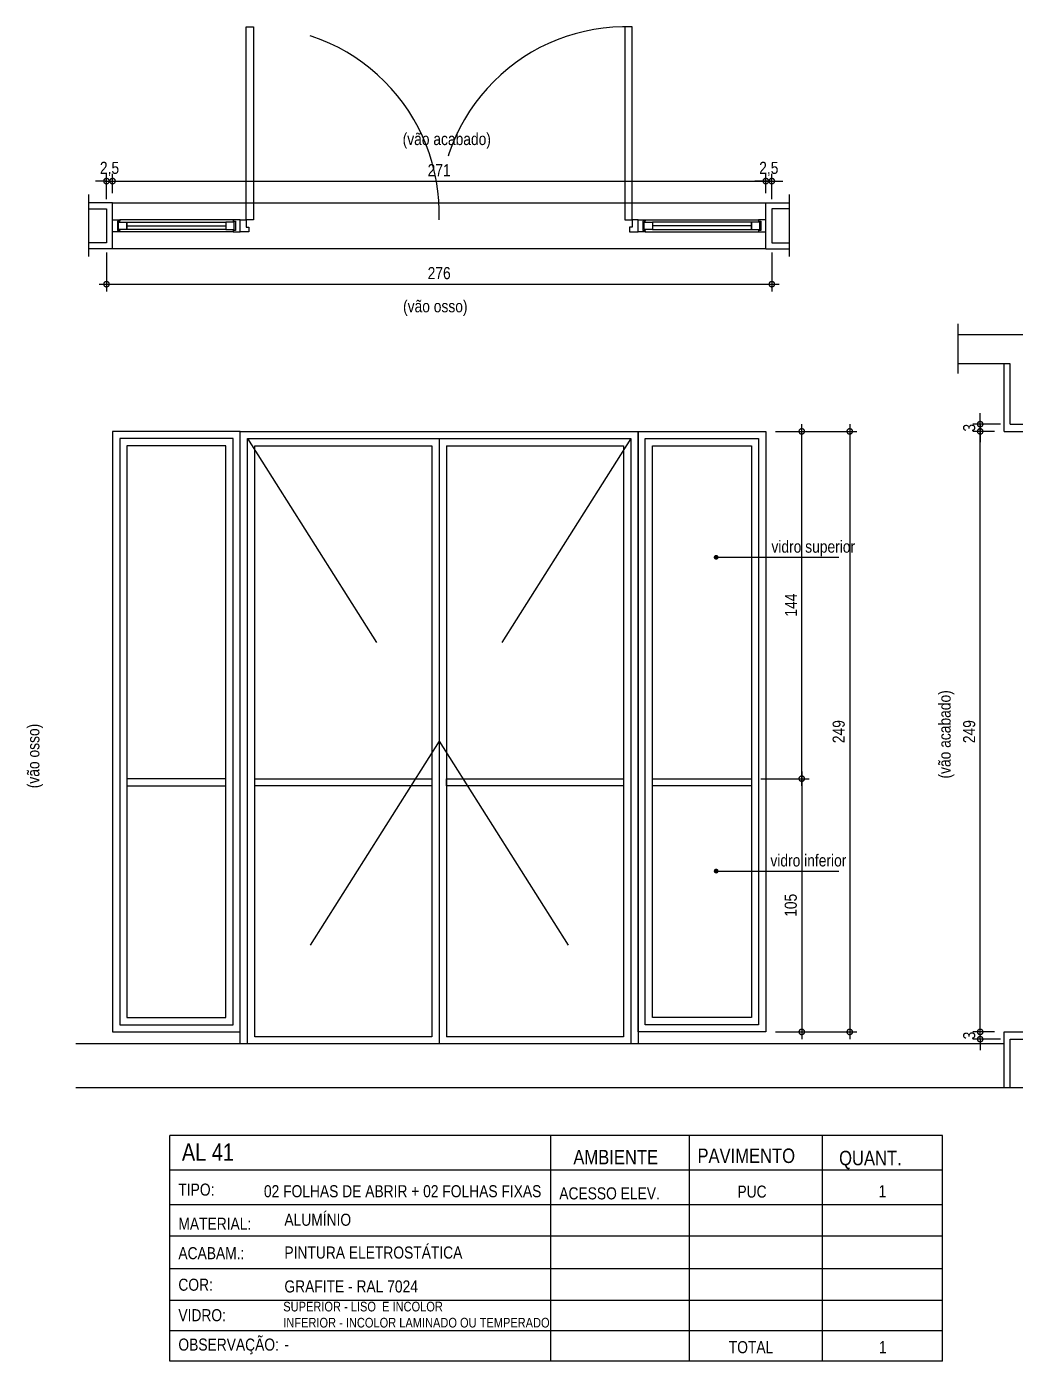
# Model space of a CAD drawing. Header units: metres. Extents: x -0.2 to 51.6, y -20.8 to 5.5.
# Drawn here: x 28.57 to 32.67, y -20.82 to -15.28 of the extents above; entities that cross this region are included whole.
import ezdxf

# ---------------------------------------------------------------- set-up
doc = ezdxf.new("R2010")
doc.units = ezdxf.units.M
doc.linetypes.add('DASHEDX2', pattern=[1.5, 1, -0.5])
for name, color, linetype in [('ARQ-ALV ACAB', 4, 'Continuous'), ('ARQ-ALV OSSO', 5, 'Continuous'), ('ARQ-AUX', 7, 'Continuous'), ('ARQ-AUX1', 1, 'Continuous'), ('ARQ-CAX', 1, 'Continuous'), ('ARQ-CAX @ 1', 1, 'Continuous'), ('ARQ-DIM', 2, 'Continuous'), ('ARQ-ENCH', 1, 'Continuous'), ('ARQ-EST', 2, 'Continuous'), ('ARQ-PRJ', 7, 'DASHEDX2'), ('ARQ-SIM', 1, 'Continuous'), ('ARQ-TXT', 2, 'Continuous'), ('ARQ-TXT01', 2, 'Continuous')]:
    doc.layers.add(name, color=color, linetype=linetype)
doc.styles.add('Adesa', font='ARIALN.TTF')
doc.styles.add('ROMANS', font='romans', dxfattribs={"height": 0.2})
doc.dimstyles.new('1-25ARQ', dxfattribs={"dimscale": 0.25, "dimtxt": 0.2, "dimasz": 0.08, "dimexe": 0.16, "dimexo": 0.1, "dimgap": 0.1, "dimtad": 1, "dimzin": 4, "dimdsep": 46, "dimtxsty": 'ROMANS', "dimblk": 'DOT', "dimcen": 0.1, "dimclrd": 1, "dimclre": 1, "dimclrt": 3, "dimadec": 0, "dimazin": 0, "dimtfac": 1, "dimtix": 1, "dimtmove": 2, "dimatfit": 3, "dimldrblk": 'DOT', "dimfxl": 1, "dimtolj": 1, "dimtzin": 4, "dimlwd": -1, "dimlwe": -1, "dimarcsym": 0})
doc.dimstyles.new('ADESA 1-0025', dxfattribs={"dimtxt": 0.05, "dimasz": 0.045, "dimexe": 0.03, "dimexo": 0.04, "dimgap": 0.02, "dimtad": 1, "dimtoh": 1, "dimdec": 0, "dimlfac": 100, "dimzin": 4, "dimtxsty": 'Adesa', "dimblk": 'DOTSMALL', "dimcen": 1, "dimdle": 0.03, "dimclrd": 1, "dimclre": 1, "dimclrt": 256, "dimazin": 1, "dimtm": 1e-09, "dimtfac": 1, "dimtdec": 0, "dimtix": 1, "dimtmove": 2, "dimatfit": 0, "dimldrblk": 'DOTSMALL', "dimfxl": 0.8, "dimtvp": 2, "dimtolj": 1, "dimtzin": 0, "dimarcsym": 0})

# ---------------------------------------------------------------- blocks, each defined once
blk = doc.blocks.new('_DotSmall')
at = {"color": 0, "linetype": 'ByBlock', "const_width": 0.5}
blk.add_lwpolyline([(-0.0625, 0, 1), (0.0625, 0, 1)], format="xyb", close=True, dxfattribs=at)
blk = doc.blocks.new('*D648')
at = {"layer": 'ARQ-DIM', "color": 1, "lineweight": -2, "transparency": 16777216}
for p, q in [((31.6363, -15.9224), (31.5913, -15.9224)), ((31.6363, -15.973), (31.6363, -15.8924)), ((31.6613, -15.9224), (31.6363, -15.9224)), ((31.6613, -15.998), (31.6613, -15.8924)), ((31.6613, -15.9224), (31.7063, -15.9224))]:
    blk.add_line(p, q, dxfattribs=at)
at = {"layer": 'Defpoints', "color": 0, "transparency": 16777216}
for p in [(31.6363, -15.9224), (31.6363, -16.013), (31.6613, -16.038)]:
    blk.add_point(p, dxfattribs=at)
at = {"layer": 'ARQ-DIM', "color": 1, "lineweight": -2, "transparency": 16777216, "xscale": 0.045, "yscale": 0.045, "zscale": 0.045}
blk.add_blockref('_DotSmall', (31.6363, -15.9224), dxfattribs=at)
at = {"layer": 'ARQ-DIM', "color": 1, "lineweight": -2, "transparency": 16777216, "xscale": 0.045, "yscale": 0.045, "zscale": 0.045, "rotation": 180}
blk.add_blockref('_DotSmall', (31.6613, -15.9224), dxfattribs=at)
at = {"layer": 'ARQ-DIM', "transparency": 16777216, "insert": (31.6488, -15.8723), "char_height": 0.05, "attachment_point": 5, "style": 'Adesa'}
blk.add_mtext('\\A1;2,5', dxfattribs=at)
blk = doc.blocks.new('*D649')
at = {"layer": 'ARQ-DIM', "color": 1, "lineweight": -2, "transparency": 16777216}
for p, q in [((28.9014, -15.9224), (28.8564, -15.9224)), ((28.9014, -15.998), (28.9014, -15.8924)), ((28.9014, -15.9224), (28.9264, -15.9224)), ((28.9264, -15.973), (28.9264, -15.8924)), ((28.9264, -15.9224), (28.9714, -15.9224))]:
    blk.add_line(p, q, dxfattribs=at)
at = {"layer": 'Defpoints', "color": 0, "transparency": 16777216}
for p in [(28.9264, -15.9224), (28.9014, -16.038), (28.9264, -16.013)]:
    blk.add_point(p, dxfattribs=at)
at = {"layer": 'ARQ-DIM', "color": 1, "lineweight": -2, "transparency": 16777216, "xscale": 0.045, "yscale": 0.045, "zscale": 0.045}
blk.add_blockref('_DotSmall', (28.9014, -15.9224), dxfattribs=at)
at = {"layer": 'ARQ-DIM', "color": 1, "lineweight": -2, "transparency": 16777216, "xscale": 0.045, "yscale": 0.045, "zscale": 0.045, "rotation": 180}
blk.add_blockref('_DotSmall', (28.9264, -15.9224), dxfattribs=at)
at = {"layer": 'ARQ-DIM', "transparency": 16777216, "insert": (28.9139, -15.8723), "char_height": 0.05, "attachment_point": 5, "style": 'Adesa'}
blk.add_mtext('\\A1;2,5', dxfattribs=at)
blk = doc.blocks.new('*D645')
at = {"layer": 'ARQ-DIM', "color": 1, "lineweight": -2, "transparency": 16777216}
for p, q in [((28.9014, -16.218), (28.9014, -16.3799)), ((31.6613, -16.218), (31.6613, -16.3799)), ((28.8714, -16.3499), (31.6913, -16.3499))]:
    blk.add_line(p, q, dxfattribs=at)
at = {"layer": 'Defpoints', "color": 0, "transparency": 16777216}
for p in [(28.9014, -16.178), (31.6613, -16.178), (31.6613, -16.3499)]:
    blk.add_point(p, dxfattribs=at)
at = {"layer": 'ARQ-DIM', "color": 1, "lineweight": -2, "transparency": 16777216, "xscale": 0.045, "yscale": 0.045, "zscale": 0.045, "rotation": 180}
blk.add_blockref('_DotSmall', (28.9014, -16.3499), dxfattribs=at)
at = {"layer": 'ARQ-DIM', "color": 1, "lineweight": -2, "transparency": 16777216, "xscale": 0.045, "yscale": 0.045, "zscale": 0.045}
blk.add_blockref('_DotSmall', (31.6613, -16.3499), dxfattribs=at)
at = {"layer": 'ARQ-DIM', "transparency": 16777216, "insert": (30.2814, -16.3044), "char_height": 0.05, "attachment_point": 5, "style": 'Adesa'}
blk.add_mtext('\\A1;276', dxfattribs=at)
blk = doc.blocks.new('*D646')
at = {"layer": 'ARQ-DIM', "color": 1, "lineweight": -2, "transparency": 16777216}
for p, q in [((28.8964, -15.9224), (31.6663, -15.9224)), ((28.9264, -15.973), (28.9264, -15.8924)), ((31.6363, -15.9052), (31.6363, -15.8924))]:
    blk.add_line(p, q, dxfattribs=at)
at = {"layer": 'Defpoints', "color": 0, "transparency": 16777216}
for p in [(31.6363, -15.9224), (31.6363, -15.9452), (28.9264, -16.013)]:
    blk.add_point(p, dxfattribs=at)
at = {"layer": 'ARQ-DIM', "color": 1, "lineweight": -2, "transparency": 16777216, "xscale": 0.045, "yscale": 0.045, "zscale": 0.045, "rotation": 180}
blk.add_blockref('_DotSmall', (28.9264, -15.9224), dxfattribs=at)
at = {"layer": 'ARQ-DIM', "color": 1, "lineweight": -2, "transparency": 16777216, "xscale": 0.045, "yscale": 0.045, "zscale": 0.045}
blk.add_blockref('_DotSmall', (31.6363, -15.9224), dxfattribs=at)
at = {"layer": 'ARQ-DIM', "transparency": 16777216, "insert": (30.2814, -15.8773), "char_height": 0.05, "attachment_point": 5, "style": 'Adesa'}
blk.add_mtext('\\A1;271', dxfattribs=at)
blk = doc.blocks.new('*D652')
at = {"layer": 'ARQ-DIM', "color": 1, "lineweight": -2, "transparency": 16777216}
for p, q in [((32.5256, -19.4803), (32.5256, -16.9303)), ((32.5847, -16.9603), (32.4956, -16.9603)), ((32.5847, -19.4503), (32.4956, -19.4503))]:
    blk.add_line(p, q, dxfattribs=at)
at = {"layer": 'Defpoints', "color": 0, "transparency": 16777216}
for p in [(32.5256, -16.9603), (32.6247, -16.9603), (32.6247, -19.4503)]:
    blk.add_point(p, dxfattribs=at)
at = {"layer": 'ARQ-DIM', "color": 1, "lineweight": -2, "transparency": 16777216, "xscale": 0.045, "yscale": 0.045, "zscale": 0.045}
for p, rotation in [((32.5256, -16.9603), 90), ((32.5256, -19.4503), 270)]:
    blk.add_blockref('_DotSmall', p, dxfattribs=dict(at, rotation=rotation))
at = {"layer": 'ARQ-DIM', "transparency": 16777216, "insert": (32.4801, -18.2053), "char_height": 0.05, "attachment_point": 5, "rotation": 90, "style": 'Adesa'}
blk.add_mtext('\\A1;249', dxfattribs=at)
blk = doc.blocks.new('*D653')
at = {"layer": 'ARQ-DIM', "color": 1, "lineweight": -2, "transparency": 16777216}
for p, q in [((32.6097, -16.9303), (32.4956, -16.9303)), ((32.5256, -16.9303), (32.5256, -16.8853)), ((32.5256, -16.9303), (32.5256, -16.9603)), ((32.5847, -16.9603), (32.4956, -16.9603)), ((32.5256, -16.9603), (32.5256, -17.0053))]:
    blk.add_line(p, q, dxfattribs=at)
at = {"layer": 'Defpoints', "color": 0, "transparency": 16777216}
for p in [(32.6497, -16.9303), (32.5256, -16.9603), (32.6247, -16.9603)]:
    blk.add_point(p, dxfattribs=at)
at = {"layer": 'ARQ-DIM', "color": 1, "lineweight": -2, "transparency": 16777216, "xscale": 0.045, "yscale": 0.045, "zscale": 0.045}
for p, rotation in [((32.5256, -16.9303), 270), ((32.5256, -16.9603), 90)]:
    blk.add_blockref('_DotSmall', p, dxfattribs=dict(at, rotation=rotation))
at = {"layer": 'ARQ-DIM', "transparency": 16777216, "insert": (32.4801, -16.9453), "char_height": 0.05, "attachment_point": 5, "rotation": 90, "style": 'Adesa'}
blk.add_mtext('\\A1;3', dxfattribs=at)
blk = doc.blocks.new('*D654')
at = {"layer": 'ARQ-DIM', "color": 1, "lineweight": -2, "transparency": 16777216}
for p, q in [((32.5256, -19.4503), (32.5256, -19.4053)), ((32.5847, -19.4503), (32.4956, -19.4503)), ((32.5256, -19.4803), (32.5256, -19.4503)), ((32.6097, -19.4803), (32.4956, -19.4803)), ((32.5256, -19.4803), (32.5256, -19.5253))]:
    blk.add_line(p, q, dxfattribs=at)
at = {"layer": 'Defpoints', "color": 0, "transparency": 16777216}
for p in [(32.5256, -19.4503), (32.6247, -19.4503), (32.6497, -19.4803)]:
    blk.add_point(p, dxfattribs=at)
at = {"layer": 'ARQ-DIM', "color": 1, "lineweight": -2, "transparency": 16777216, "xscale": 0.045, "yscale": 0.045, "zscale": 0.045}
for p, rotation in [((32.5256, -19.4503), 270), ((32.5256, -19.4803), 90)]:
    blk.add_blockref('_DotSmall', p, dxfattribs=dict(at, rotation=rotation))
at = {"layer": 'ARQ-DIM', "transparency": 16777216, "insert": (32.4801, -19.4653), "char_height": 0.05, "attachment_point": 5, "rotation": 90, "style": 'Adesa'}
blk.add_mtext('\\A1;3', dxfattribs=at)
blk = doc.blocks.new('*U620')
at = {"color": 0, "linetype": 'ByBlock', "ltscale": 0.5}
for points in [[(0.02, -0.045), (0.02, -0.045), (0.02, -0.045), (0.02, -0.045), (0.02, -0.045), (0.02, -0.045), (0.02, -0.045), (0.02, -0.045), (0.02, -0.045), (0.03, -0.045), (0.03, -0.05), (0, -0.05), (0, 0), (0.03, 0), (0.03, -0.005), (0.02, -0.005), (0.02, -0.045)], [(0.51, -0.045), (0.51, -0.045), (0.51, -0.045), (0.51, -0.045), (0.51, -0.045), (0.51, -0.045), (0.51, -0.045), (0.51, -0.045), (0.51, -0.045), (0.5, -0.045), (0.5, -0.05), (0.53, -0.05), (0.53, 0), (0.5, 0), (0.5, -0.005), (0.51, -0.005), (0.51, -0.045)], [(0.025, -0.01), (0.06, -0.01), (0.06, -0.04), (0.025, -0.04)], [(0.505, -0.01), (0.47, -0.01), (0.47, -0.04), (0.505, -0.04)]]:
    blk.add_lwpolyline(points, close=True, dxfattribs=at)
at = {"color": 8, "linetype": 'ByBlock', "ltscale": 0.5}
for points in [[(0.5, 0), (0.03, 0)], [(0.5, -0.05), (0.03, -0.05)]]:
    blk.add_lwpolyline(points, dxfattribs=at)
at = {"color": 7, "linetype": 'ByBlock', "ltscale": 0.5}
blk.add_lwpolyline([(0.47, -0.01), (0.47, -0.04), (0.06, -0.04), (0.06, -0.01)], close=True, dxfattribs=at)
blk.add_lwpolyline([(0.06, -0.025), (0.47, -0.025)], dxfattribs=at)
blk = doc.blocks.new('*U599')
for points in [[(0.025, 0), (0.025, 0.8), (0.055, 0.8), (0.055, 0)], [(1.625, 0), (1.625, 0.8002), (1.595, 0.8002), (1.595, 0)], [(0, 0), (0.025, 0), (0.025, -0.03), (0.035, -0.03), (0.035, -0.05), (0, -0.05), (0, 0)], [(1.65, 0), (1.625, 0), (1.625, -0.03), (1.615, -0.03), (1.615, -0.05), (1.65, -0.05), (1.65, 0)]]:
    blk.add_lwpolyline(points, close=True)
at = {"layer": 'ARQ-PRJ'}
for centre, start, end in [((0.0505, 0.0258), 358.0926, 91.8822), ((1.5995, 0.0258), 88.1178, 181.9074)]:
    blk.add_arc(centre, 0.775, start, end, dxfattribs=at)
blk = doc.blocks.new('*D656')
at = {"layer": 'ARQ-DIM', "color": 1, "lineweight": -2, "transparency": 16777216}
for p, q in [((31.9845, -16.9303), (31.9845, -19.4803)), ((31.6763, -16.9603), (32.0145, -16.9603)), ((31.6763, -19.4503), (32.0145, -19.4503))]:
    blk.add_line(p, q, dxfattribs=at)
at = {"layer": 'Defpoints', "color": 0, "transparency": 16777216}
for p in [(31.6363, -16.9603), (31.6363, -19.4503), (31.9845, -19.4503)]:
    blk.add_point(p, dxfattribs=at)
at = {"layer": 'ARQ-DIM', "color": 1, "lineweight": -2, "transparency": 16777216, "xscale": 0.045, "yscale": 0.045, "zscale": 0.045}
for p, rotation in [((31.9845, -16.9603), 90), ((31.9845, -19.4503), 270)]:
    blk.add_blockref('_DotSmall', p, dxfattribs=dict(at, rotation=rotation))
at = {"layer": 'ARQ-DIM', "transparency": 16777216, "insert": (31.9389, -18.2053), "char_height": 0.05, "attachment_point": 5, "rotation": 90, "style": 'Adesa'}
blk.add_mtext('\\A1;249', dxfattribs=at)
blk = doc.blocks.new('*D657')
at = {"layer": 'ARQ-DIM', "color": 1, "lineweight": -2, "transparency": 16777216}
for p, q in [((31.7855, -18.3703), (31.7855, -19.4803)), ((31.6163, -18.4003), (31.8155, -18.4003)), ((31.6763, -19.4503), (31.8155, -19.4503))]:
    blk.add_line(p, q, dxfattribs=at)
at = {"layer": 'Defpoints', "color": 0, "transparency": 16777216}
for p in [(31.5763, -18.4003), (31.6363, -19.4503), (31.7855, -19.4503)]:
    blk.add_point(p, dxfattribs=at)
at = {"layer": 'ARQ-DIM', "color": 1, "lineweight": -2, "transparency": 16777216, "xscale": 0.045, "yscale": 0.045, "zscale": 0.045}
for p, rotation in [((31.7855, -18.4003), 90), ((31.7855, -19.4503), 270)]:
    blk.add_blockref('_DotSmall', p, dxfattribs=dict(at, rotation=rotation))
at = {"layer": 'ARQ-DIM', "transparency": 16777216, "insert": (31.74, -18.9253), "char_height": 0.05, "attachment_point": 5, "rotation": 90, "style": 'Adesa'}
blk.add_mtext('\\A1;105', dxfattribs=at)
blk = doc.blocks.new('*D655')
at = {"layer": 'ARQ-DIM', "color": 1, "lineweight": -2, "transparency": 16777216}
for p, q in [((31.7855, -18.4303), (31.7855, -16.9303)), ((31.6763, -16.9603), (31.8155, -16.9603)), ((31.6163, -18.4003), (31.8155, -18.4003))]:
    blk.add_line(p, q, dxfattribs=at)
at = {"layer": 'Defpoints', "color": 0, "transparency": 16777216}
for p in [(31.6363, -16.9603), (31.7855, -16.9603), (31.5763, -18.4003)]:
    blk.add_point(p, dxfattribs=at)
at = {"layer": 'ARQ-DIM', "color": 1, "lineweight": -2, "transparency": 16777216, "xscale": 0.045, "yscale": 0.045, "zscale": 0.045}
for p, rotation in [((31.7855, -16.9603), 90), ((31.7855, -18.4003), 270)]:
    blk.add_blockref('_DotSmall', p, dxfattribs=dict(at, rotation=rotation))
at = {"layer": 'ARQ-DIM', "transparency": 16777216, "insert": (31.7404, -17.6803), "char_height": 0.05, "attachment_point": 5, "rotation": 90, "style": 'Adesa'}
blk.add_mtext('\\A1;144', dxfattribs=at)
blk = doc.blocks.new('_Dot')
at = {"color": 0, "linetype": 'ByBlock', "lineweight": -2}
blk.add_line((-0.5, 0), (-1, 0), dxfattribs=at)
at = {"color": 0, "linetype": 'ByBlock', "const_width": 0.5}
blk.add_lwpolyline([(-0.25, 0, 1), (0.25, 0, 1)], format="xyb", close=True, dxfattribs=at)
blk = doc.blocks.new('ALUMINIO')
at = {"layer": 'ARQ-ALV ACAB'}
for p, q in [((32.6247, -16.9603), (32.6247, -16.6803)), ((32.6247, -16.9603), (32.8147, -16.9603)), ((32.6247, -19.6803), (32.6247, -19.4503)), ((32.6247, -19.4503), (32.8147, -19.4503)), ((32.6247, -19.5003), (28.774, -19.5003))]:
    blk.add_line(p, q, dxfattribs=at)
at = {"layer": 'ARQ-ALV ACAB', "elevation": 0}
for points in [[(28.9264, -16.013), (28.8278, -16.013)], [(28.9264, -16.203), (28.9264, -16.013)], [(28.9264, -16.203), (28.9264, -16.013)], [(31.6363, -16.203), (31.6363, -16.013)], [(31.6363, -16.013), (31.7349, -16.013)], [(28.9264, -16.203), (28.8278, -16.203)], [(31.6363, -16.203), (31.7349, -16.203)]]:
    blk.add_lwpolyline(points, dxfattribs=at)
at = {"layer": 'ARQ-ALV OSSO'}
for p, q in [((32.6497, -19.6803), (32.6497, -19.4803)), ((32.6497, -19.4803), (32.7897, -19.4803))]:
    blk.add_line(p, q, dxfattribs=at)
at = {"layer": 'ARQ-ALV OSSO', "elevation": 0}
for points in [[(28.8278, -16.038), (28.9014, -16.038), (28.9014, -16.178), (28.8278, -16.178)], [(31.7349, -16.038), (31.6613, -16.038), (31.6613, -16.178), (31.7349, -16.178)]]:
    blk.add_lwpolyline(points, dxfattribs=at)
at = {"layer": 'ARQ-AUX'}
for points in [[(28.8278, -16.2347), (28.8278, -15.9783)], [(31.7349, -16.2347), (31.7349, -15.9783)]]:
    blk.add_lwpolyline(points, dxfattribs=at)
at = {"layer": 'ARQ-AUX1', "elevation": 0}
for points in [[(28.9264, -16.013), (31.6363, -16.013)], [(31.6363, -16.203), (28.9264, -16.203)]]:
    blk.add_lwpolyline(points, dxfattribs=at)
at = {"layer": 'ARQ-CAX', "elevation": 0}
for points in [[(29.4564, -16.9603), (28.9264, -16.9603), (28.9264, -19.4503), (29.4564, -19.4503)], [(29.4564, -16.9603), (31.1064, -16.9603), (31.1064, -19.5003), (29.4564, -19.5003)], [(31.1064, -16.9603), (31.6363, -16.9603), (31.6363, -19.4503), (31.1064, -19.4503)], [(29.4264, -16.9903), (28.9564, -16.9903), (28.9564, -19.4203), (29.4264, -19.4203)], [(29.3964, -17.0203), (28.9864, -17.0203), (28.9864, -19.3903), (29.3964, -19.3903)], [(29.4864, -16.9903), (31.0764, -16.9903), (31.0764, -19.5003), (29.4864, -19.5003)], [(31.1364, -16.9903), (31.6063, -16.9903), (31.6063, -19.4203), (31.1364, -19.4203)], [(31.1664, -17.0203), (31.5763, -17.0203), (31.5763, -19.3903), (31.1664, -19.3903)], [(29.3964, -18.4003), (28.9864, -18.4003), (28.9864, -18.4303), (29.3964, -18.4303)], [(29.5164, -18.4003), (30.2514, -18.4003), (30.2514, -18.4303), (29.5164, -18.4303)], [(30.3114, -18.4003), (31.0464, -18.4003), (31.0464, -18.4303), (30.3114, -18.4303)], [(31.1664, -18.4003), (31.5763, -18.4003), (31.5763, -18.4303), (31.1664, -18.4303)]]:
    blk.add_lwpolyline(points, close=True, dxfattribs=at)
for points in [[(30.2514, -19.4703), (29.5164, -19.4703), (29.5164, -17.0203), (30.2514, -17.0203)], [(30.2514, -17.0203), (30.2514, -19.4703)], [(30.2814, -16.9903), (30.2814, -19.5003)], [(30.3114, -17.0203), (31.0464, -17.0203), (31.0464, -19.4703), (30.3114, -19.4703)], [(30.3114, -17.0203), (30.3114, -19.4703)]]:
    blk.add_lwpolyline(points, dxfattribs=at)
at = {"layer": 'ARQ-ENCH', "ltscale": 0.01}
for p, q in [((32.3698, -19.8792), (29.1637, -19.8792)), ((29.1637, -20.8161), (29.1637, -19.8792)), ((30.7451, -20.8161), (30.7451, -19.8792)), ((30.7451, -20.8161), (30.7451, -19.8792)), ((31.3183, -19.8792), (31.3183, -20.8161)), ((31.8706, -19.8792), (31.8706, -20.8161)), ((32.3698, -20.8161), (32.3698, -19.8792)), ((32.3698, -20.023), (29.1637, -20.023)), ((32.3698, -20.1669), (29.1637, -20.1669)), ((32.3698, -20.2976), (29.1637, -20.2976)), ((32.3698, -20.4327), (29.1637, -20.4327)), ((32.3698, -20.5634), (29.1637, -20.5634)), ((32.3698, -20.6897), (29.1637, -20.6897)), ((32.3698, -20.8161), (29.1637, -20.8161))]:
    blk.add_line(p, q, dxfattribs=at)
at = {"layer": 'ARQ-EST'}
for p, q in [((32.6497, -16.6803), (32.4337, -16.6803)), ((32.6497, -16.9303), (32.6497, -16.6803)), ((32.6497, -16.9303), (32.7897, -16.9303)), ((28.774, -19.6803), (33.0618, -19.6803))]:
    blk.add_line(p, q, dxfattribs=at)
blk.add_lwpolyline([(32.7897, -16.5603), (32.4337, -16.5603)], dxfattribs=at)
at = {"layer": 'ARQ-PRJ'}
blk.add_lwpolyline([(32.4337, -16.7198), (32.4337, -16.5137)], dxfattribs=at)
at = {"layer": 'ARQ-PRJ', "elevation": 0}
for points in [[(29.4864, -16.9903), (30.2814, -18.2453), (29.4864, -19.5003)], [(31.0764, -16.9903), (30.2814, -18.2453), (31.0764, -19.5003)]]:
    blk.add_lwpolyline(points, dxfattribs=at)
at = {"layer": 'ARQ-CAX @ 1'}
for name, p in [('*U599', (29.4564, -16.0831)), ('*U620', (28.9264, -16.083))]:
    blk.add_blockref(name, p, dxfattribs=at)
at = {"layer": 'ARQ-CAX @ 1', "xscale": -1}
blk.add_blockref('*U620', (31.6363, -16.083), dxfattribs=at)
at = {"layer": 'ARQ-TXT', "char_height": 0.05, "width": 0.551174, "attachment_point": 1, "style": 'Adesa'}
for s, insert in [('(vão acabado)', (30.1299, -15.7231)), ('(vão osso)', (30.1316, -16.4164)), ('vidro superior', (31.6597, -17.4132)), ('vidro inferior', (31.6554, -18.7144))]:
    blk.add_mtext(s, dxfattribs=dict(at, insert=insert))
at = {"layer": 'ARQ-TXT', "ltscale": 0.01, "char_height": 0.05, "width": 0.88, "attachment_point": 1, "rotation": 90, "style": 'Adesa'}
for s, insert in [('{\\fArial Narrow|b0|i0|c0|p34;(vão acabado)}', (32.3531, -18.3997)), ('{\\fArial Narrow|b0|i0|c0|p34;(vão osso)}', (28.573, -18.44))]:
    blk.add_mtext(s, dxfattribs=dict(at, insert=insert))
at = {"layer": 'ARQ-TXT', "ltscale": 0.01, "style": 'Adesa'}
for s, insert, char_height, width, attachment_point in [('AL 41', (29.2143, -19.9127), 0.072, 0.605305, 1), ('AMBIENTE', (31.0137, -19.9395), 0.06, 0.467927, 2), ('PAVIMENTO', (31.3529, -19.9642), 0.06, 0.336611, 4), ('QUANT.', (32.0702, -19.9432), 0.06, 0.39922, 2), ('TIPO:', (29.1996, -20.0792), 0.05, 0.166457, 1), ('02 FOLHAS DE ABRIR + 02 FOLHAS FIXAS', (29.5545, -20.0858), 0.05, 1.221162, 1), ('PUC', (31.5186, -20.1128), 0.05, 0.55993, 4), ('1', (32.1202, -20.1108), 0.05, 0.49922, 5), ('ACESSO ELEV.', (30.7797, -20.1201), 0.05, 0.467927, 4), ('ALUMÍNIO', (29.6394, -20.204), 0.05, 1.067594, 1), ('MATERIAL:', (29.1996, -20.2208), 0.05, 0.336303, 1), ('ACABAM.:', (29.1996, -20.3427), 0.05, 0.336303, 1), ('PINTURA ELETROSTÁTICA', (29.6394, -20.34), 0.05, 1.067594, 1), ('COR:', (29.1996, -20.4734), 0.05, 0.336303, 1), ('GRAFITE - RAL 7024', (29.6394, -20.4806), 0.05, 1.067594, 1), ('VIDRO:', (29.1996, -20.5998), 0.05, 0.336303, 1), ('OBSERVAÇÃO:', (29.1996, -20.7217), 0.05, 0.336303, 1), ('-', (29.6394, -20.721), 0.05, 1.067594, 1), ('TOTAL', (31.575, -20.7324), 0.05, 0.410919, 2), ('1', (32.1214, -20.7324), 0.05, 0.39922, 2)]:
    blk.add_mtext(s, dxfattribs=dict(at, insert=insert, char_height=char_height, width=width, attachment_point=attachment_point))
at = {"layer": 'ARQ-TXT01', "ltscale": 0.01, "insert": (29.6347, -20.5692), "char_height": 0.04, "width": 1.551568, "attachment_point": 1, "style": 'Adesa'}
blk.add_mtext('{\\fArial Narrow|b0|i0|c0|p34;SUPERIOR - LISO  E INCOLOR \\PINFERIOR - INCOLOR LAMINADO OU TEMPERADO}', dxfattribs=at)
at = {"layer": 'ARQ-DIM'}
for base, p1, p2, picture, middle in [((28.9264, -15.9224), (28.9014, -16.038), (28.9264, -16.013), '*D649', (28.9139, -15.8723)), ((31.6363, -15.9224), (31.6613, -16.038), (31.6363, -16.013), '*D648', (31.6488, -15.8723))]:
    dim = blk.add_linear_dim(base=base, p1=p1, p2=p2, dimstyle='ADESA 1-0025', override={"dimdec": 1}, dxfattribs=at)
    dim.commit()
    dim.dimension.update_dxf_attribs({"geometry": picture, "text_midpoint": middle})
for base, p1, p2, picture, middle in [((31.6363, -15.9224), (28.9264, -16.013), (31.6363, -15.9452), '*D646', (30.2814, -15.8773)), ((31.6613, -16.3499), (28.9014, -16.178), (31.6613, -16.178), '*D645', (30.2814, -16.3044))]:
    dim = blk.add_linear_dim(base=base, p1=p1, p2=p2, dimstyle='ADESA 1-0025', dxfattribs=at)
    dim.commit()
    dim.dimension.update_dxf_attribs({"geometry": picture, "text_midpoint": middle})
for base, p1, p2, picture, middle in [((31.7855, -16.9603), (31.5763, -18.4003), (31.6363, -16.9603), '*D655', (31.7404, -17.6803)), ((31.9845, -19.4503), (31.6363, -16.9603), (31.6363, -19.4503), '*D656', (31.9389, -18.2053)), ((32.5256, -16.9603), (32.6497, -16.9303), (32.6247, -16.9603), '*D653', (32.4801, -16.9453)), ((32.5256, -16.9603), (32.6247, -19.4503), (32.6247, -16.9603), '*D652', (32.4801, -18.2053)), ((31.7855, -19.4503), (31.5763, -18.4003), (31.6363, -19.4503), '*D657', (31.74, -18.9253)), ((32.5256, -19.4503), (32.6497, -19.4803), (32.6247, -19.4503), '*D654', (32.4801, -19.4653))]:
    dim = blk.add_linear_dim(base=base, p1=p1, p2=p2, angle=90, dimstyle='ADESA 1-0025', dxfattribs=at)
    dim.commit()
    dim.dimension.update_dxf_attribs({"geometry": picture, "text_midpoint": middle})
at = {"layer": 'ARQ-SIM', "ltscale": 2}
for points in [[(31.4304, -17.4824), (31.9388, -17.4824)], [(31.4304, -18.7835), (31.9388, -18.7835)]]:
    blk.add_leader(points, dimstyle='1-25ARQ', override={"dimgap": 0.1, "dimtad": 0}, dxfattribs=at)

msp = doc.modelspace()

# ---------------------------------------------------------------- block references
msp.add_blockref('ALUMINIO', (0, 0))

doc.saveas('drawing.dxf')
